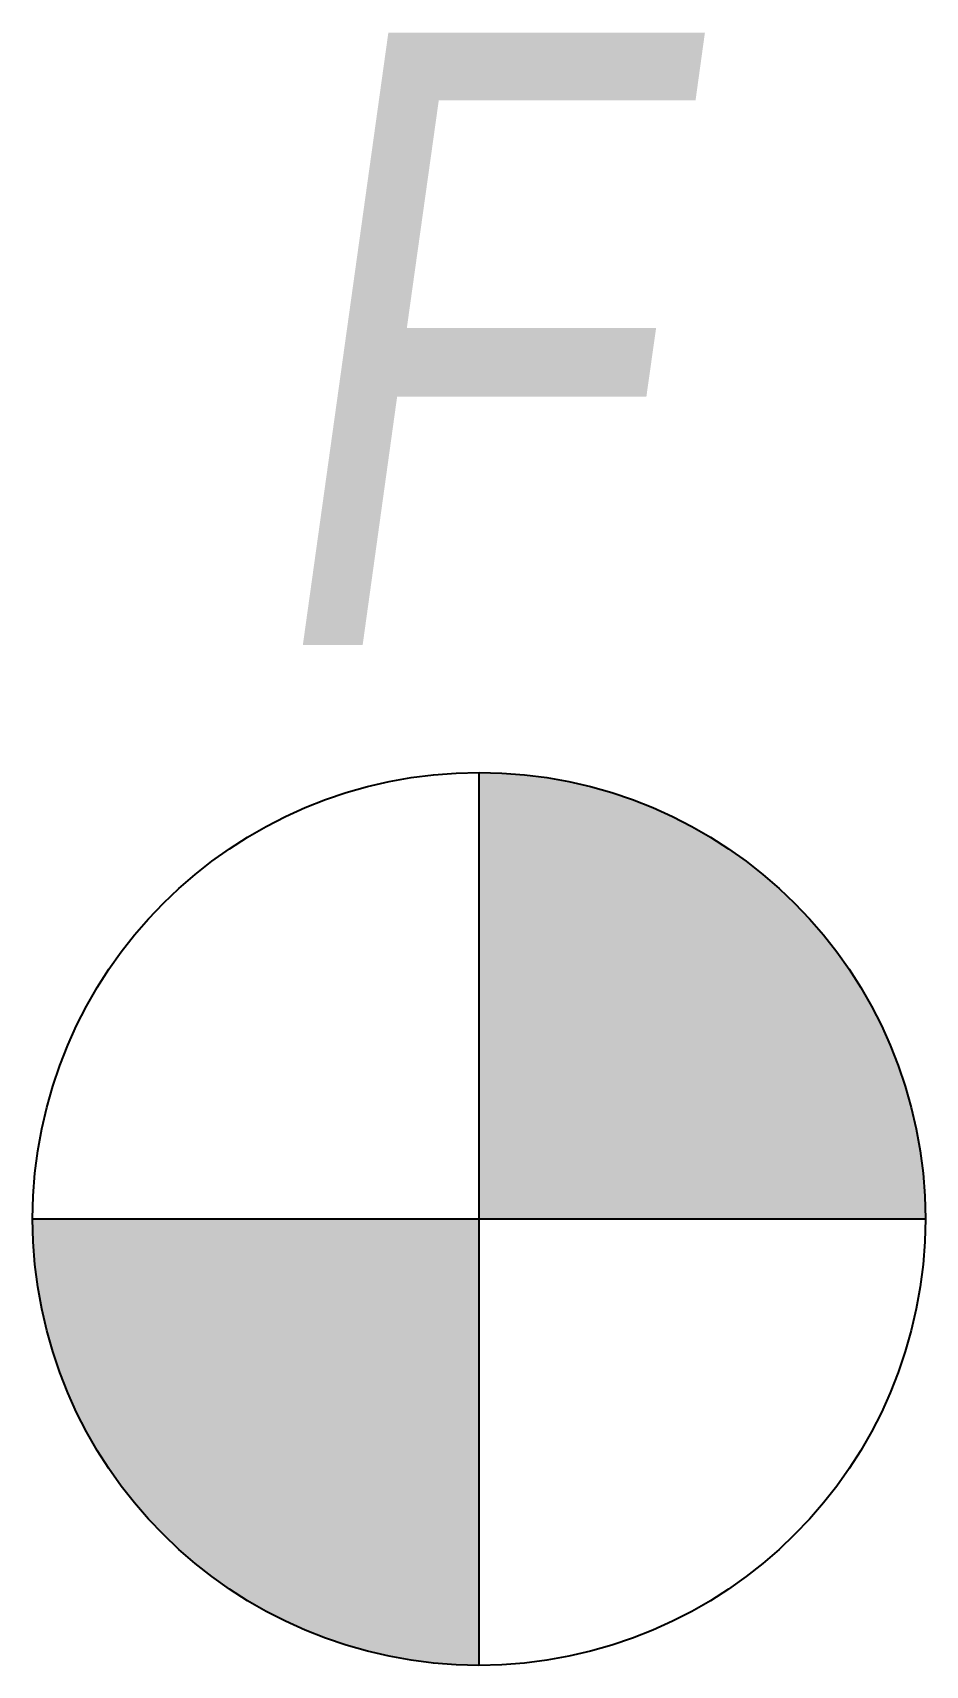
# Model space of a CAD drawing. Extents: x -1.75 to 1.75, y -1.75 to 4.65.
import ezdxf
from ezdxf.enums import TextEntityAlignment as Align

# ---------------------------------------------------------------- set-up
doc = ezdxf.new("R2010")
doc.units = 0
doc.header["$LTSCALE"] = 0.01
doc.header["$MEASUREMENT"] = 0
doc.layers.get('0').update_dxf_attribs({"lineweight": 20})
doc.styles.add('COA_Proposed', font='ariali.ttf', dxfattribs={"height": 2.4})

msp = doc.modelspace()

# ---------------------------------------------------------------- hatches: boundary and pattern name
at = {"linetype": 'ByBlock', "lineweight": -2}
h = msp.add_hatch(color=0, dxfattribs=at)
h.dxf.hatch_style = 1
h.paths.add_polyline_path([(0, 0), (1.75, 0, 0.414214), (0, 1.75)])
h.paths.add_polyline_path([(0, -1.75), (0, 0), (-1.75, 0, 0.414214)])

# ---------------------------------------------------------------- linework, layer by layer
at = {"color": 0, "linetype": 'ByBlock', "lineweight": -2}
for points in [[(0, -1.75), (0, 1.75)], [(-1.75, 0), (1.75, 0)]]:
    msp.add_lwpolyline(points, dxfattribs=at)
msp.add_circle((0, 0), 1.75, dxfattribs=at)

# ---------------------------------------------------------------- texts
at = {"color": 0, "linetype": 'ByBlock', "lineweight": -2, "style": 'COA_Proposed', "width": 0.75}
msp.add_text('F', height=2.4, dxfattribs=at).set_placement((0, 2.25), align=Align.CENTER)

doc.saveas('drawing.dxf')
